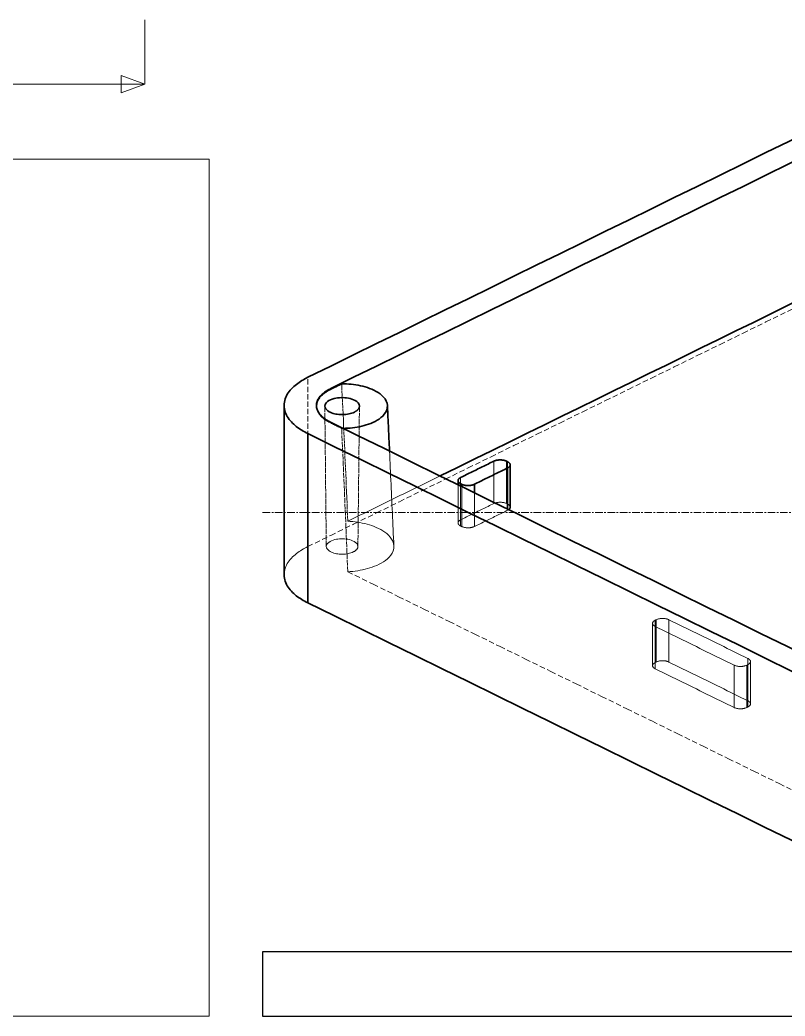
# Model space of a CAD drawing. Header units: millimetres. Extents: x 10 to 410, y 10 to 287.
# Drawn here: x 255.3 to 326.8, y 91 to 184 of the extents above; entities that cross this region are included whole.
import ezdxf

# ---------------------------------------------------------------- set-up
doc = ezdxf.new("R2010")
doc.units = ezdxf.units.MM
doc.linetypes.add('CENTER', pattern=[1.15, 0.7, -0.15, 0.15, -0.15])
doc.linetypes.add('DASHED', pattern=[0.75, 0.5, -0.25])
for name, color, linetype, lineweight in [('CENTER', 4, 'CENTER', 13), ('DIMENSION', 2, 'CONTINUOUS', 18), ('HIDDEN', 8, 'DASHED', 18), ('NOTES', 7, 'CONTINUOUS', 18), ('TITLE_BLOCK', 7, 'CONTINUOUS', 25), ('VISIBLE', 7, 'CONTINUOUS', 35)]:
    doc.layers.add(name, color=color, linetype=linetype, lineweight=lineweight)

msp = doc.modelspace()

# ---------------------------------------------------------------- linework, layer by layer
at = {"layer": 'CENTER'}
msp.add_line((278, 138), (404, 138), dxfattribs=at)
at = {"layer": 'DIMENSION'}
for p in [(267, 184), (151, 178)]:
    msp.add_line(p, (267, 178), dxfattribs=at)
msp.add_lwpolyline([(267, 178), (264.8, 177.2), (264.8, 178.8)], close=True, dxfattribs=at)
at = {"layer": 'HIDDEN'}
for points in [[(282.216, 134.83), (284.354, 135.879), (286.493, 136.927), (288.632, 137.976), (290.77, 139.024), (292.909, 140.073), (295.047, 141.122), (297.186, 142.17), (299.325, 143.219), (301.463, 144.268), (303.602, 145.316), (305.74, 146.365), (307.879, 147.414), (310.018, 148.462), (312.156, 149.511), (314.295, 150.56), (316.433, 151.608), (318.572, 152.657), (320.711, 153.706), (322.849, 154.754), (324.988, 155.803), (327.126, 156.852), (329.265, 157.9), (331.404, 158.949)], [(282.216, 134.83), (282.216, 135.517), (282.216, 136.204), (282.216, 136.891), (282.216, 137.579), (282.216, 138.266), (282.216, 138.953), (282.216, 139.64), (282.216, 140.327), (282.216, 141.014), (282.216, 141.702), (282.216, 142.389), (282.216, 143.076), (282.216, 143.763), (282.216, 144.45), (282.216, 145.137), (282.216, 145.825), (282.216, 146.512), (282.216, 147.199), (282.216, 147.886), (282.216, 148.573), (282.216, 149.26), (282.216, 149.948), (282.216, 150.635)], [(285.952, 137.199), (285.928, 137.756), (285.904, 138.314), (285.88, 138.871), (285.856, 139.429), (285.832, 139.987), (285.808, 140.544), (285.784, 141.102), (285.759, 141.659), (285.735, 142.217), (285.71, 142.775), (285.686, 143.332), (285.661, 143.89), (285.636, 144.447), (285.611, 145.005), (285.585, 145.562), (285.56, 146.12), (285.535, 146.678), (285.509, 147.235), (285.483, 147.793), (285.457, 148.35), (285.431, 148.908), (285.405, 149.465), (285.379, 150.023)], [(283.023, 148.011), (283.023, 148.008), (283.023, 148.005), (283.023, 148.003), (283.023, 148), (283.023, 147.997), (283.023, 147.994), (283.023, 147.991), (283.023, 147.988), (283.023, 147.985), (283.023, 147.982), (283.023, 147.98), (283.023, 147.977), (283.023, 147.974), (283.023, 147.971), (283.023, 147.968), (283.023, 147.965), (283.023, 147.962), (283.023, 147.96), (283.023, 147.957), (283.023, 147.954), (283.023, 147.951), (283.023, 147.948), (283.023, 147.945)], [(283.023, 147.945), (283.023, 147.947), (283.023, 147.948), (283.023, 147.95), (283.023, 147.951), (283.023, 147.952), (283.023, 147.954), (283.023, 147.955), (283.023, 147.957), (283.023, 147.958), (283.023, 147.96), (283.023, 147.961), (283.023, 147.962), (283.023, 147.964), (283.023, 147.965), (283.023, 147.967), (283.023, 147.968), (283.023, 147.97), (283.024, 147.971), (283.024, 147.972), (283.024, 147.974), (283.024, 147.975), (283.024, 147.977), (283.024, 147.978)], [(284.35, 146.372), (284.266, 146.415), (284.183, 146.459), (284.101, 146.505), (284.02, 146.553), (283.94, 146.603), (283.862, 146.656), (283.786, 146.71), (283.711, 146.767), (283.638, 146.827), (283.567, 146.889), (283.498, 146.953), (283.433, 147.021), (283.37, 147.091), (283.311, 147.165), (283.256, 147.241), (283.206, 147.32), (283.16, 147.403), (283.12, 147.488), (283.086, 147.576), (283.059, 147.666), (283.039, 147.758), (283.027, 147.851), (283.023, 147.945)], [(283.947, 134.837), (283.94, 135.407), (283.934, 135.976), (283.928, 136.546), (283.922, 137.116), (283.915, 137.686), (283.909, 138.255), (283.903, 138.825), (283.897, 139.395), (283.89, 139.965), (283.884, 140.534), (283.878, 141.104), (283.872, 141.674), (283.866, 142.244), (283.859, 142.814), (283.853, 143.383), (283.847, 143.953), (283.841, 144.523), (283.834, 145.093), (283.828, 145.662), (283.822, 146.232), (283.816, 146.802), (283.81, 147.372), (283.803, 147.941)], [(286.894, 134.837), (286.9, 135.407), (286.907, 135.976), (286.913, 136.546), (286.919, 137.116), (286.925, 137.686), (286.931, 138.255), (286.938, 138.825), (286.944, 139.395), (286.95, 139.965), (286.956, 140.534), (286.963, 141.104), (286.969, 141.674), (286.975, 142.244), (286.981, 142.814), (286.988, 143.383), (286.994, 143.953), (287, 144.523), (287.006, 145.093), (287.012, 145.662), (287.019, 146.232), (287.025, 146.802), (287.031, 147.372), (287.037, 147.941)], [(284.35, 146.372), (284.35, 146.375), (284.35, 146.378), (284.35, 146.381), (284.35, 146.384), (284.35, 146.387), (284.35, 146.389), (284.35, 146.392), (284.35, 146.395), (284.35, 146.398), (284.35, 146.401), (284.35, 146.404), (284.35, 146.407), (284.35, 146.409), (284.35, 146.412), (284.35, 146.415), (284.35, 146.418), (284.35, 146.421), (284.35, 146.424), (284.35, 146.427), (284.35, 146.43), (284.35, 146.432), (284.35, 146.435), (284.35, 146.438)], [(284.35, 146.372), (284.395, 146.35), (284.439, 146.328), (284.484, 146.307), (284.528, 146.285), (284.573, 146.263), (284.618, 146.241), (284.662, 146.219), (284.707, 146.197), (284.751, 146.175), (284.796, 146.153), (284.841, 146.131), (284.885, 146.11), (284.93, 146.088), (284.974, 146.066), (285.019, 146.044), (285.063, 146.022), (285.108, 146), (285.153, 145.978), (285.197, 145.956), (285.242, 145.934), (285.286, 145.913), (285.331, 145.891), (285.375, 145.869)], [(285.375, 145.869), (285.381, 145.869), (285.387, 145.869), (285.393, 145.869), (285.399, 145.869), (285.404, 145.869), (285.41, 145.869), (285.416, 145.869), (285.422, 145.869), (285.428, 145.869), (285.433, 145.869), (285.439, 145.869), (285.445, 145.869), (285.451, 145.869), (285.457, 145.869), (285.462, 145.869), (285.468, 145.869), (285.474, 145.869), (285.48, 145.869), (285.486, 145.869), (285.491, 145.869), (285.497, 145.869), (285.503, 145.869), (285.509, 145.869)], [(285.948, 132.483), (285.924, 133.065), (285.9, 133.647), (285.876, 134.229), (285.852, 134.811), (285.828, 135.393), (285.804, 135.975), (285.78, 136.557), (285.755, 137.139), (285.731, 137.721), (285.706, 138.303), (285.682, 138.885), (285.657, 139.467), (285.632, 140.049), (285.607, 140.631), (285.582, 141.213), (285.556, 141.795), (285.531, 142.377), (285.505, 142.959), (285.48, 143.541), (285.454, 144.123), (285.428, 144.705), (285.402, 145.287), (285.375, 145.869)], [(289.847, 143.738), (289.865, 143.354), (289.882, 142.969), (289.9, 142.585), (289.918, 142.2), (289.935, 141.816), (289.953, 141.431), (289.971, 141.047), (289.988, 140.662), (290.006, 140.278), (290.024, 139.893), (290.041, 139.509), (290.059, 139.124), (290.077, 138.739), (290.094, 138.355), (290.112, 137.97), (290.13, 137.586), (290.147, 137.201), (290.165, 136.817), (290.183, 136.432), (290.2, 136.048), (290.218, 135.663), (290.236, 135.279), (290.253, 134.894)], [(299.586, 138.851), (299.586, 139.022), (299.586, 139.194), (299.586, 139.366), (299.586, 139.538), (299.586, 139.71), (299.586, 139.881), (299.586, 140.053), (299.586, 140.225), (299.586, 140.397), (299.586, 140.569), (299.586, 140.74), (299.586, 140.912), (299.586, 141.084), (299.586, 141.256), (299.586, 141.428), (299.586, 141.599), (299.586, 141.771), (299.586, 141.943), (299.586, 142.115), (299.586, 142.287), (299.586, 142.458), (299.586, 142.63), (299.586, 142.802)], [(300.762, 138.85), (300.762, 139.022), (300.762, 139.194), (300.762, 139.366), (300.762, 139.538), (300.762, 139.709), (300.762, 139.881), (300.762, 140.053), (300.762, 140.225), (300.762, 140.397), (300.762, 140.568), (300.762, 140.74), (300.762, 140.912), (300.762, 141.084), (300.762, 141.256), (300.762, 141.427), (300.762, 141.599), (300.762, 141.771), (300.762, 141.943), (300.762, 142.114), (300.762, 142.286), (300.762, 142.458), (300.762, 142.63), (300.762, 142.802)], [(300.869, 138.798), (300.869, 138.97), (300.869, 139.142), (300.869, 139.313), (300.869, 139.485), (300.869, 139.657), (300.869, 139.829), (300.869, 140), (300.869, 140.172), (300.869, 140.344), (300.869, 140.516), (300.869, 140.688), (300.869, 140.859), (300.869, 141.031), (300.869, 141.203), (300.869, 141.375), (300.869, 141.547), (300.869, 141.718), (300.869, 141.89), (300.869, 142.062), (300.869, 142.234), (300.869, 142.406), (300.869, 142.577), (300.869, 142.749)], [(285.952, 137.199), (286.326, 137.382), (286.701, 137.566), (287.075, 137.749), (287.45, 137.933), (287.824, 138.117), (288.199, 138.3), (288.573, 138.484), (288.947, 138.668), (289.322, 138.851), (289.696, 139.035), (290.071, 139.218), (290.445, 139.402), (290.82, 139.586), (291.194, 139.769), (291.569, 139.953), (291.943, 140.136), (292.318, 140.32), (292.692, 140.504), (293.066, 140.687), (293.441, 140.871), (293.815, 141.054), (294.19, 141.238), (294.564, 141.422)], [(296.241, 137.041), (296.241, 137.196), (296.241, 137.351), (296.241, 137.505), (296.241, 137.66), (296.241, 137.815), (296.241, 137.969), (296.241, 138.124), (296.241, 138.279), (296.241, 138.433), (296.241, 138.588), (296.241, 138.742), (296.241, 138.897), (296.241, 139.052), (296.241, 139.206), (296.241, 139.361), (296.241, 139.516), (296.241, 139.67), (296.241, 139.825), (296.241, 139.979), (296.241, 140.134), (296.241, 140.289), (296.241, 140.443), (296.241, 140.598)], [(296.485, 137.33), (296.485, 137.502), (296.485, 137.674), (296.485, 137.845), (296.485, 138.017), (296.485, 138.189), (296.485, 138.361), (296.485, 138.533), (296.485, 138.704), (296.485, 138.876), (296.485, 139.048), (296.485, 139.22), (296.485, 139.392), (296.485, 139.563), (296.485, 139.735), (296.485, 139.907), (296.485, 140.079), (296.485, 140.251), (296.485, 140.422), (296.485, 140.594), (296.485, 140.766), (296.485, 140.938), (296.485, 141.11), (296.485, 141.281)], [(296.485, 136.753), (296.485, 136.915), (296.485, 137.077), (296.485, 137.239), (296.485, 137.401), (296.485, 137.563), (296.485, 137.725), (296.485, 137.887), (296.485, 138.049), (296.485, 138.211), (296.485, 138.373), (296.485, 138.535), (296.485, 138.697), (296.485, 138.859), (296.485, 139.021), (296.485, 139.183), (296.485, 139.345), (296.485, 139.507), (296.485, 139.669), (296.485, 139.831), (296.485, 139.993), (296.485, 140.155), (296.485, 140.317), (296.485, 140.478)], [(296.592, 136.701), (296.592, 136.863), (296.592, 137.025), (296.592, 137.187), (296.592, 137.349), (296.592, 137.51), (296.592, 137.672), (296.592, 137.834), (296.592, 137.996), (296.592, 138.158), (296.592, 138.32), (296.592, 138.482), (296.592, 138.644), (296.592, 138.806), (296.592, 138.968), (296.592, 139.13), (296.592, 139.292), (296.592, 139.454), (296.592, 139.616), (296.592, 139.778), (296.592, 139.94), (296.592, 140.102), (296.592, 140.264), (296.592, 140.426)], [(297.767, 136.7), (297.767, 136.837), (297.767, 136.974), (297.767, 137.111), (297.767, 137.248), (297.767, 137.385), (297.767, 137.522), (297.767, 137.659), (297.767, 137.795), (297.767, 137.932), (297.767, 138.069), (297.767, 138.206), (297.767, 138.343), (297.767, 138.48), (297.767, 138.617), (297.767, 138.754), (297.767, 138.89), (297.767, 139.027), (297.767, 139.164), (297.767, 139.301), (297.767, 139.438), (297.767, 139.575), (297.767, 139.712), (297.767, 139.849)], [(296.485, 137.33), (296.62, 137.396), (296.755, 137.462), (296.89, 137.528), (297.024, 137.595), (297.159, 137.661), (297.294, 137.727), (297.429, 137.793), (297.564, 137.859), (297.699, 137.925), (297.833, 137.991), (297.968, 138.057), (298.103, 138.123), (298.238, 138.19), (298.373, 138.256), (298.508, 138.322), (298.642, 138.388), (298.777, 138.454), (298.912, 138.52), (299.047, 138.586), (299.182, 138.652), (299.317, 138.718), (299.451, 138.785), (299.586, 138.851)], [(299.586, 138.851), (299.634, 138.872), (299.683, 138.891), (299.733, 138.908), (299.784, 138.922), (299.835, 138.935), (299.886, 138.945), (299.938, 138.953), (299.99, 138.96), (300.043, 138.965), (300.095, 138.968), (300.148, 138.97), (300.2, 138.97), (300.253, 138.968), (300.305, 138.965), (300.358, 138.96), (300.41, 138.953), (300.462, 138.945), (300.513, 138.934), (300.565, 138.922), (300.615, 138.908), (300.665, 138.891), (300.714, 138.872), (300.762, 138.85)], [(300.762, 138.85), (300.767, 138.848), (300.771, 138.846), (300.776, 138.844), (300.78, 138.841), (300.785, 138.839), (300.79, 138.837), (300.794, 138.834), (300.799, 138.832), (300.804, 138.83), (300.808, 138.828), (300.813, 138.825), (300.818, 138.823), (300.822, 138.821), (300.827, 138.818), (300.832, 138.816), (300.836, 138.814), (300.841, 138.812), (300.846, 138.809), (300.85, 138.807), (300.855, 138.805), (300.859, 138.802), (300.864, 138.8), (300.869, 138.798)], [(300.869, 138.798), (300.884, 138.79), (300.899, 138.782), (300.914, 138.774), (300.929, 138.765), (300.944, 138.756), (300.958, 138.746), (300.972, 138.736), (300.986, 138.726), (300.999, 138.715), (301.012, 138.703), (301.025, 138.691), (301.037, 138.679), (301.048, 138.666), (301.059, 138.653), (301.069, 138.639), (301.079, 138.624), (301.087, 138.609), (301.094, 138.593), (301.1, 138.577), (301.105, 138.561), (301.109, 138.544), (301.111, 138.527), (301.112, 138.51)], [(297.767, 136.7), (297.902, 136.767), (298.037, 136.833), (298.172, 136.899), (298.307, 136.965), (298.441, 137.031), (298.576, 137.097), (298.711, 137.163), (298.846, 137.229), (298.981, 137.295), (299.116, 137.362), (299.25, 137.428), (299.385, 137.494), (299.52, 137.56), (299.655, 137.626), (299.79, 137.692), (299.925, 137.758), (300.059, 137.824), (300.194, 137.89), (300.329, 137.956), (300.464, 138.023), (300.599, 138.089), (300.733, 138.155), (300.868, 138.221)], [(300.868, 138.221), (300.868, 138.225), (300.868, 138.23), (300.868, 138.235), (300.868, 138.239), (300.868, 138.244), (300.868, 138.248), (300.868, 138.253), (300.868, 138.257), (300.868, 138.262), (300.868, 138.266), (300.868, 138.271), (300.868, 138.276), (300.868, 138.28), (300.868, 138.285), (300.868, 138.289), (300.868, 138.294), (300.868, 138.298), (300.868, 138.303), (300.868, 138.307), (300.868, 138.312), (300.868, 138.316), (300.868, 138.321), (300.868, 138.326)], [(300.965, 138.278), (300.961, 138.275), (300.957, 138.272), (300.953, 138.27), (300.949, 138.267), (300.945, 138.264), (300.941, 138.262), (300.937, 138.259), (300.933, 138.256), (300.928, 138.254), (300.924, 138.251), (300.92, 138.249), (300.916, 138.246), (300.912, 138.244), (300.907, 138.241), (300.903, 138.239), (300.899, 138.237), (300.894, 138.234), (300.89, 138.232), (300.886, 138.23), (300.881, 138.228), (300.877, 138.225), (300.873, 138.223), (300.868, 138.221)], [(285.952, 137.199), (286.179, 137.184), (286.406, 137.163), (286.633, 137.137), (286.858, 137.106), (287.083, 137.068), (287.307, 137.025), (287.529, 136.975), (287.75, 136.919), (287.969, 136.857), (288.186, 136.786), (288.4, 136.709), (288.611, 136.623), (288.818, 136.528), (289.021, 136.424), (289.218, 136.309), (289.407, 136.182), (289.587, 136.043), (289.756, 135.89), (289.909, 135.721), (290.042, 135.536), (290.148, 135.335), (290.221, 135.119), (290.253, 134.894)], [(296.485, 137.33), (296.47, 137.322), (296.454, 137.314), (296.439, 137.306), (296.425, 137.297), (296.41, 137.288), (296.396, 137.278), (296.381, 137.268), (296.368, 137.258), (296.354, 137.247), (296.341, 137.235), (296.329, 137.223), (296.317, 137.211), (296.305, 137.198), (296.294, 137.185), (296.284, 137.171), (296.275, 137.156), (296.267, 137.141), (296.259, 137.125), (296.253, 137.109), (296.248, 137.093), (296.244, 137.076), (296.242, 137.059), (296.241, 137.041)], [(296.241, 137.041), (296.242, 137.024), (296.244, 137.007), (296.248, 136.99), (296.253, 136.974), (296.259, 136.958), (296.267, 136.942), (296.275, 136.927), (296.284, 136.912), (296.294, 136.898), (296.305, 136.885), (296.317, 136.872), (296.329, 136.86), (296.341, 136.848), (296.354, 136.836), (296.367, 136.826), (296.381, 136.815), (296.395, 136.805), (296.41, 136.795), (296.424, 136.786), (296.439, 136.777), (296.454, 136.769), (296.469, 136.761), (296.485, 136.753)], [(296.485, 136.753), (296.489, 136.751), (296.494, 136.749), (296.499, 136.746), (296.503, 136.744), (296.508, 136.742), (296.513, 136.739), (296.517, 136.737), (296.522, 136.735), (296.527, 136.733), (296.531, 136.73), (296.536, 136.728), (296.54, 136.726), (296.545, 136.723), (296.55, 136.721), (296.554, 136.719), (296.559, 136.717), (296.564, 136.714), (296.568, 136.712), (296.573, 136.71), (296.578, 136.707), (296.582, 136.705), (296.587, 136.703), (296.592, 136.701)], [(296.592, 136.701), (296.639, 136.679), (296.688, 136.66), (296.738, 136.643), (296.789, 136.629), (296.84, 136.617), (296.892, 136.606), (296.944, 136.598), (296.996, 136.591), (297.048, 136.586), (297.101, 136.583), (297.153, 136.581), (297.206, 136.581), (297.258, 136.583), (297.311, 136.586), (297.363, 136.591), (297.415, 136.598), (297.467, 136.606), (297.519, 136.616), (297.57, 136.629), (297.62, 136.643), (297.67, 136.66), (297.719, 136.679), (297.767, 136.7)], [(286.894, 134.837), (286.863, 134.987), (286.781, 135.118), (286.67, 135.225), (286.541, 135.31), (286.403, 135.38), (286.258, 135.436), (286.11, 135.48), (285.959, 135.514), (285.806, 135.539), (285.652, 135.555), (285.498, 135.563), (285.343, 135.563), (285.188, 135.555), (285.034, 135.539), (284.882, 135.514), (284.731, 135.48), (284.582, 135.436), (284.438, 135.38), (284.3, 135.31), (284.171, 135.225), (284.059, 135.118), (283.977, 134.987), (283.947, 134.837)], [(290.253, 134.894), (290.241, 134.662), (290.184, 134.437), (290.089, 134.225), (289.963, 134.029), (289.814, 133.851), (289.647, 133.689), (289.466, 133.542), (289.275, 133.409), (289.076, 133.289), (288.871, 133.179), (288.66, 133.08), (288.446, 132.99), (288.228, 132.909), (288.007, 132.837), (287.783, 132.771), (287.558, 132.713), (287.331, 132.662), (287.103, 132.617), (286.873, 132.578), (286.643, 132.546), (286.412, 132.519), (286.18, 132.498), (285.948, 132.483)], [(282.216, 134.83), (282.076, 134.759), (281.937, 134.685), (281.8, 134.609), (281.665, 134.528), (281.532, 134.445), (281.401, 134.357), (281.273, 134.266), (281.148, 134.171), (281.026, 134.072), (280.908, 133.969), (280.794, 133.861), (280.684, 133.748), (280.58, 133.631), (280.481, 133.509), (280.389, 133.381), (280.305, 133.249), (280.229, 133.111), (280.162, 132.969), (280.105, 132.823), (280.06, 132.672), (280.027, 132.519), (280.007, 132.363), (280, 132.206)], [(283.947, 134.837), (283.969, 134.716), (284.026, 134.607), (284.106, 134.513), (284.202, 134.434), (284.306, 134.368), (284.416, 134.311), (284.53, 134.264), (284.647, 134.225), (284.767, 134.192), (284.887, 134.166), (285.009, 134.146), (285.132, 134.131), (285.256, 134.122), (285.379, 134.118), (285.503, 134.119), (285.626, 134.125), (285.749, 134.136), (285.872, 134.152), (285.994, 134.174), (286.114, 134.203), (286.233, 134.237), (286.349, 134.279), (286.462, 134.329)], [(286.462, 134.329), (286.489, 134.343), (286.516, 134.357), (286.543, 134.372), (286.569, 134.388), (286.595, 134.404), (286.62, 134.421), (286.645, 134.438), (286.669, 134.457), (286.693, 134.476), (286.716, 134.496), (286.738, 134.517), (286.759, 134.539), (286.78, 134.561), (286.799, 134.585), (286.817, 134.609), (286.833, 134.635), (286.848, 134.662), (286.861, 134.689), (286.873, 134.717), (286.882, 134.747), (286.888, 134.776), (286.892, 134.806), (286.894, 134.837)], [(285.948, 132.483), (288.318, 131.319), (290.687, 130.155), (293.057, 128.991), (295.426, 127.827), (297.796, 126.664), (300.165, 125.5), (302.535, 124.336), (304.905, 123.172), (307.274, 122.009), (309.644, 120.845), (312.013, 119.681), (314.383, 118.517), (316.753, 117.354), (319.122, 116.19), (321.492, 115.026), (323.861, 113.862), (326.231, 112.698), (328.601, 111.535), (330.97, 110.371), (333.34, 109.207), (335.709, 108.043), (338.079, 106.88), (340.448, 105.716)], [(314.645, 127.955), (314.63, 127.947), (314.614, 127.939), (314.599, 127.93), (314.585, 127.921), (314.57, 127.912), (314.556, 127.903), (314.541, 127.893), (314.528, 127.882), (314.514, 127.871), (314.501, 127.86), (314.489, 127.848), (314.477, 127.836), (314.465, 127.823), (314.454, 127.809), (314.444, 127.795), (314.435, 127.781), (314.427, 127.766), (314.419, 127.75), (314.413, 127.734), (314.408, 127.717), (314.404, 127.7), (314.402, 127.683), (314.401, 127.666)], [(314.401, 127.666), (314.402, 127.649), (314.404, 127.632), (314.408, 127.615), (314.413, 127.598), (314.419, 127.582), (314.427, 127.566), (314.435, 127.551), (314.444, 127.537), (314.454, 127.523), (314.465, 127.509), (314.477, 127.496), (314.489, 127.484), (314.501, 127.472), (314.514, 127.461), (314.527, 127.45), (314.541, 127.44), (314.555, 127.43), (314.57, 127.42), (314.584, 127.411), (314.599, 127.402), (314.614, 127.393), (314.629, 127.385), (314.645, 127.378)], [(314.401, 123.715), (314.401, 123.886), (314.401, 124.058), (314.401, 124.23), (314.401, 124.402), (314.401, 124.574), (314.401, 124.745), (314.401, 124.917), (314.401, 125.089), (314.401, 125.261), (314.401, 125.433), (314.401, 125.604), (314.401, 125.776), (314.401, 125.948), (314.401, 126.12), (314.401, 126.292), (314.401, 126.463), (314.401, 126.635), (314.401, 126.807), (314.401, 126.979), (314.401, 127.151), (314.401, 127.322), (314.401, 127.494), (314.401, 127.666)], [(314.645, 127.955), (314.65, 127.957), (314.654, 127.959), (314.659, 127.961), (314.664, 127.964), (314.668, 127.966), (314.673, 127.968), (314.678, 127.971), (314.682, 127.973), (314.687, 127.975), (314.692, 127.977), (314.696, 127.98), (314.701, 127.982), (314.706, 127.984), (314.71, 127.986), (314.715, 127.989), (314.72, 127.991), (314.724, 127.993), (314.729, 127.996), (314.734, 127.998), (314.738, 128), (314.743, 128.002), (314.747, 128.005), (314.752, 128.007)], [(314.645, 124.003), (314.645, 124.175), (314.645, 124.347), (314.645, 124.519), (314.645, 124.69), (314.645, 124.862), (314.645, 125.034), (314.645, 125.206), (314.645, 125.378), (314.645, 125.549), (314.645, 125.721), (314.645, 125.893), (314.645, 126.065), (314.645, 126.237), (314.645, 126.408), (314.645, 126.58), (314.645, 126.752), (314.645, 126.924), (314.645, 127.096), (314.645, 127.267), (314.645, 127.439), (314.645, 127.611), (314.645, 127.783), (314.645, 127.955)], [(314.752, 128.007), (314.8, 128.029), (314.849, 128.048), (314.899, 128.064), (314.95, 128.079), (315.001, 128.091), (315.052, 128.101), (315.104, 128.11), (315.156, 128.116), (315.209, 128.121), (315.261, 128.125), (315.314, 128.126), (315.366, 128.126), (315.419, 128.125), (315.471, 128.121), (315.524, 128.116), (315.576, 128.11), (315.628, 128.101), (315.679, 128.091), (315.73, 128.079), (315.781, 128.064), (315.831, 128.048), (315.88, 128.028), (315.928, 128.007)], [(314.752, 124.056), (314.752, 124.228), (314.752, 124.399), (314.752, 124.571), (314.752, 124.743), (314.752, 124.915), (314.752, 125.087), (314.752, 125.258), (314.752, 125.43), (314.752, 125.602), (314.752, 125.774), (314.752, 125.945), (314.752, 126.117), (314.752, 126.289), (314.752, 126.461), (314.752, 126.633), (314.752, 126.804), (314.752, 126.976), (314.752, 127.148), (314.752, 127.32), (314.752, 127.492), (314.752, 127.663), (314.752, 127.835), (314.752, 128.007)], [(315.928, 128.007), (316.248, 127.849), (316.569, 127.692), (316.889, 127.534), (317.21, 127.377), (317.531, 127.22), (317.851, 127.062), (318.172, 126.905), (318.492, 126.747), (318.813, 126.59), (319.133, 126.433), (319.454, 126.275), (319.774, 126.118), (320.095, 125.96), (320.415, 125.803), (320.736, 125.645), (321.056, 125.488), (321.377, 125.331), (321.697, 125.173), (322.018, 125.016), (322.339, 124.858), (322.659, 124.701), (322.98, 124.543), (323.3, 124.386)], [(315.928, 124.056), (315.928, 124.227), (315.928, 124.399), (315.928, 124.571), (315.928, 124.743), (315.928, 124.914), (315.928, 125.086), (315.928, 125.258), (315.928, 125.43), (315.928, 125.602), (315.928, 125.773), (315.928, 125.945), (315.928, 126.117), (315.928, 126.289), (315.928, 126.461), (315.928, 126.632), (315.928, 126.804), (315.928, 126.976), (315.928, 127.148), (315.928, 127.32), (315.928, 127.491), (315.928, 127.663), (315.928, 127.835), (315.928, 128.007)], [(314.645, 127.378), (314.965, 127.22), (315.286, 127.063), (315.606, 126.905), (315.927, 126.748), (316.247, 126.59), (316.568, 126.433), (316.888, 126.276), (317.209, 126.118), (317.53, 125.961), (317.85, 125.803), (318.171, 125.646), (318.491, 125.488), (318.812, 125.331), (319.132, 125.174), (319.453, 125.016), (319.773, 124.859), (320.094, 124.701), (320.414, 124.544), (320.735, 124.387), (321.055, 124.229), (321.376, 124.072), (321.696, 123.914), (322.017, 123.757)], [(314.645, 123.426), (314.645, 123.598), (314.645, 123.77), (314.645, 123.942), (314.645, 124.113), (314.645, 124.285), (314.645, 124.457), (314.645, 124.629), (314.645, 124.801), (314.645, 124.972), (314.645, 125.144), (314.645, 125.316), (314.645, 125.488), (314.645, 125.66), (314.645, 125.831), (314.645, 126.003), (314.645, 126.175), (314.645, 126.347), (314.645, 126.519), (314.645, 126.69), (314.645, 126.862), (314.645, 127.034), (314.645, 127.206), (314.645, 127.378)], [(314.645, 124.003), (314.63, 123.996), (314.614, 123.987), (314.599, 123.979), (314.585, 123.97), (314.57, 123.961), (314.556, 123.951), (314.541, 123.941), (314.528, 123.931), (314.514, 123.92), (314.501, 123.909), (314.489, 123.897), (314.477, 123.884), (314.465, 123.871), (314.454, 123.858), (314.444, 123.844), (314.435, 123.829), (314.427, 123.814), (314.419, 123.799), (314.413, 123.783), (314.408, 123.766), (314.404, 123.749), (314.402, 123.732), (314.401, 123.715)], [(314.401, 123.715), (314.402, 123.697), (314.404, 123.68), (314.408, 123.663), (314.413, 123.647), (314.419, 123.631), (314.427, 123.615), (314.435, 123.6), (314.444, 123.586), (314.454, 123.572), (314.465, 123.558), (314.477, 123.545), (314.489, 123.533), (314.501, 123.521), (314.514, 123.51), (314.527, 123.499), (314.541, 123.488), (314.555, 123.478), (314.57, 123.469), (314.584, 123.459), (314.599, 123.451), (314.614, 123.442), (314.629, 123.434), (314.645, 123.426)], [(314.645, 124.003), (314.65, 124.006), (314.654, 124.008), (314.659, 124.01), (314.664, 124.012), (314.668, 124.015), (314.673, 124.017), (314.678, 124.019), (314.682, 124.022), (314.687, 124.024), (314.692, 124.026), (314.696, 124.028), (314.701, 124.031), (314.706, 124.033), (314.71, 124.035), (314.715, 124.038), (314.72, 124.04), (314.724, 124.042), (314.729, 124.044), (314.734, 124.047), (314.738, 124.049), (314.743, 124.051), (314.747, 124.053), (314.752, 124.056)], [(314.752, 124.056), (314.8, 124.077), (314.849, 124.096), (314.899, 124.113), (314.95, 124.127), (315.001, 124.14), (315.052, 124.15), (315.104, 124.158), (315.156, 124.165), (315.209, 124.17), (315.261, 124.173), (315.314, 124.175), (315.366, 124.175), (315.419, 124.173), (315.471, 124.17), (315.524, 124.165), (315.576, 124.158), (315.628, 124.15), (315.679, 124.14), (315.73, 124.127), (315.781, 124.113), (315.831, 124.096), (315.88, 124.077), (315.928, 124.056)], [(315.928, 124.056), (316.248, 123.898), (316.569, 123.741), (316.889, 123.583), (317.21, 123.426), (317.531, 123.268), (317.851, 123.111), (318.172, 122.954), (318.492, 122.796), (318.813, 122.639), (319.133, 122.481), (319.454, 122.324), (319.774, 122.166), (320.095, 122.009), (320.415, 121.852), (320.736, 121.694), (321.056, 121.537), (321.377, 121.379), (321.697, 121.222), (322.018, 121.064), (322.339, 120.907), (322.659, 120.75), (322.98, 120.592), (323.3, 120.435)], [(322.017, 123.757), (322.065, 123.735), (322.114, 123.716), (322.164, 123.699), (322.214, 123.685), (322.266, 123.673), (322.317, 123.662), (322.369, 123.654), (322.421, 123.647), (322.473, 123.642), (322.526, 123.639), (322.579, 123.637), (322.631, 123.637), (322.684, 123.639), (322.736, 123.642), (322.789, 123.647), (322.841, 123.654), (322.893, 123.662), (322.944, 123.673), (322.995, 123.685), (323.046, 123.699), (323.096, 123.716), (323.145, 123.735), (323.193, 123.757)], [(322.017, 119.806), (322.017, 119.977), (322.017, 120.149), (322.017, 120.321), (322.017, 120.493), (322.017, 120.665), (322.017, 120.836), (322.017, 121.008), (322.017, 121.18), (322.017, 121.352), (322.017, 121.524), (322.017, 121.695), (322.017, 121.867), (322.017, 122.039), (322.017, 122.211), (322.017, 122.382), (322.017, 122.554), (322.017, 122.726), (322.017, 122.898), (322.017, 123.07), (322.017, 123.241), (322.017, 123.413), (322.017, 123.585), (322.017, 123.757)], [(323.193, 123.757), (323.197, 123.759), (323.202, 123.761), (323.207, 123.763), (323.211, 123.766), (323.216, 123.768), (323.221, 123.77), (323.225, 123.773), (323.23, 123.775), (323.235, 123.777), (323.239, 123.779), (323.244, 123.782), (323.249, 123.784), (323.253, 123.786), (323.258, 123.789), (323.262, 123.791), (323.267, 123.793), (323.272, 123.795), (323.276, 123.798), (323.281, 123.8), (323.286, 123.802), (323.29, 123.804), (323.295, 123.807), (323.3, 123.809)], [(323.193, 119.805), (323.193, 119.977), (323.193, 120.149), (323.193, 120.321), (323.193, 120.493), (323.193, 120.664), (323.193, 120.836), (323.193, 121.008), (323.193, 121.18), (323.193, 121.351), (323.193, 121.523), (323.193, 121.695), (323.193, 121.867), (323.193, 122.039), (323.193, 122.21), (323.193, 122.382), (323.193, 122.554), (323.193, 122.726), (323.193, 122.898), (323.193, 123.069), (323.193, 123.241), (323.193, 123.413), (323.193, 123.585), (323.193, 123.757)], [(323.3, 124.386), (323.316, 124.378), (323.331, 124.37), (323.346, 124.362), (323.361, 124.353), (323.375, 124.344), (323.39, 124.334), (323.404, 124.324), (323.417, 124.314), (323.431, 124.303), (323.444, 124.291), (323.456, 124.279), (323.468, 124.267), (323.48, 124.254), (323.491, 124.241), (323.501, 124.227), (323.51, 124.212), (323.518, 124.197), (323.526, 124.181), (323.532, 124.165), (323.537, 124.149), (323.54, 124.132), (323.543, 124.115), (323.543, 124.098)], [(323.3, 120.435), (323.3, 120.607), (323.3, 120.778), (323.3, 120.95), (323.3, 121.122), (323.3, 121.294), (323.3, 121.466), (323.3, 121.637), (323.3, 121.809), (323.3, 121.981), (323.3, 122.153), (323.3, 122.324), (323.3, 122.496), (323.3, 122.668), (323.3, 122.84), (323.3, 123.012), (323.3, 123.183), (323.3, 123.355), (323.3, 123.527), (323.3, 123.699), (323.3, 123.871), (323.3, 124.042), (323.3, 124.214), (323.3, 124.386)], [(323.543, 124.098), (323.543, 124.08), (323.54, 124.063), (323.537, 124.046), (323.532, 124.03), (323.526, 124.014), (323.518, 123.998), (323.51, 123.983), (323.501, 123.968), (323.49, 123.954), (323.48, 123.941), (323.468, 123.928), (323.456, 123.916), (323.444, 123.904), (323.431, 123.892), (323.417, 123.881), (323.403, 123.871), (323.389, 123.861), (323.375, 123.851), (323.36, 123.842), (323.345, 123.833), (323.33, 123.825), (323.315, 123.817), (323.3, 123.809)], [(323.3, 119.858), (323.3, 120.03), (323.3, 120.201), (323.3, 120.373), (323.3, 120.545), (323.3, 120.717), (323.3, 120.889), (323.3, 121.06), (323.3, 121.232), (323.3, 121.404), (323.3, 121.576), (323.3, 121.748), (323.3, 121.919), (323.3, 122.091), (323.3, 122.263), (323.3, 122.435), (323.3, 122.606), (323.3, 122.778), (323.3, 122.95), (323.3, 123.122), (323.3, 123.294), (323.3, 123.465), (323.3, 123.637), (323.3, 123.809)], [(323.543, 120.146), (323.543, 120.318), (323.543, 120.49), (323.543, 120.662), (323.543, 120.834), (323.543, 121.005), (323.543, 121.177), (323.543, 121.349), (323.543, 121.521), (323.543, 121.693), (323.543, 121.864), (323.543, 122.036), (323.543, 122.208), (323.543, 122.38), (323.543, 122.551), (323.543, 122.723), (323.543, 122.895), (323.543, 123.067), (323.543, 123.239), (323.543, 123.41), (323.543, 123.582), (323.543, 123.754), (323.543, 123.926), (323.543, 124.098)], [(314.645, 123.426), (314.965, 123.269), (315.286, 123.111), (315.606, 122.954), (315.927, 122.797), (316.247, 122.639), (316.568, 122.482), (316.888, 122.324), (317.209, 122.167), (317.53, 122.01), (317.85, 121.852), (318.171, 121.695), (318.491, 121.537), (318.812, 121.38), (319.132, 121.222), (319.453, 121.065), (319.773, 120.908), (320.094, 120.75), (320.414, 120.593), (320.735, 120.435), (321.055, 120.278), (321.376, 120.12), (321.696, 119.963), (322.017, 119.806)], [(323.3, 120.435), (323.316, 120.427), (323.331, 120.419), (323.346, 120.41), (323.361, 120.402), (323.375, 120.392), (323.39, 120.383), (323.404, 120.373), (323.417, 120.362), (323.431, 120.351), (323.444, 120.34), (323.456, 120.328), (323.468, 120.316), (323.48, 120.303), (323.491, 120.289), (323.501, 120.275), (323.51, 120.261), (323.518, 120.246), (323.526, 120.23), (323.532, 120.214), (323.537, 120.198), (323.54, 120.181), (323.543, 120.164), (323.543, 120.146)], [(323.543, 120.146), (323.543, 120.129), (323.54, 120.112), (323.537, 120.095), (323.532, 120.079), (323.526, 120.062), (323.518, 120.047), (323.51, 120.032), (323.501, 120.017), (323.49, 120.003), (323.48, 119.99), (323.468, 119.977), (323.456, 119.964), (323.444, 119.953), (323.431, 119.941), (323.417, 119.93), (323.403, 119.92), (323.389, 119.91), (323.375, 119.9), (323.36, 119.891), (323.345, 119.882), (323.33, 119.874), (323.315, 119.866), (323.3, 119.858)], [(322.017, 119.806), (322.065, 119.784), (322.114, 119.765), (322.164, 119.748), (322.214, 119.734), (322.266, 119.722), (322.317, 119.711), (322.369, 119.703), (322.421, 119.696), (322.473, 119.691), (322.526, 119.688), (322.579, 119.686), (322.631, 119.686), (322.684, 119.688), (322.736, 119.691), (322.789, 119.696), (322.841, 119.703), (322.893, 119.711), (322.944, 119.721), (322.995, 119.734), (323.046, 119.748), (323.096, 119.765), (323.145, 119.784), (323.193, 119.805)], [(323.193, 119.805), (323.197, 119.808), (323.202, 119.81), (323.207, 119.812), (323.211, 119.814), (323.216, 119.817), (323.221, 119.819), (323.225, 119.821), (323.23, 119.824), (323.235, 119.826), (323.239, 119.828), (323.244, 119.83), (323.249, 119.833), (323.253, 119.835), (323.258, 119.837), (323.262, 119.84), (323.267, 119.842), (323.272, 119.844), (323.276, 119.846), (323.281, 119.849), (323.286, 119.851), (323.29, 119.853), (323.295, 119.855), (323.3, 119.858)]]:
    msp.add_lwpolyline(points, dxfattribs=at)
at = {"layer": 'NOTES'}
msp.add_lwpolyline([(145, 91), (273, 91), (273, 171), (145, 171)], close=True, dxfattribs=at)
at = {"layer": 'TITLE_BLOCK'}
msp.add_lwpolyline([(278, 91), (404, 91), (404, 97), (278, 97)], close=True, dxfattribs=at)
at = {"layer": 'VISIBLE'}
for points in [[(282.216, 150.635), (284.354, 151.683), (286.493, 152.732), (288.632, 153.781), (290.77, 154.829), (292.909, 155.878), (295.047, 156.927), (297.186, 157.975), (299.325, 159.024), (301.463, 160.073), (303.602, 161.121), (305.74, 162.17), (307.879, 163.219), (310.018, 164.267), (312.156, 165.316), (314.295, 166.365), (316.433, 167.413), (318.572, 168.462), (320.711, 169.511), (322.849, 170.559), (324.988, 171.608), (327.126, 172.657), (329.265, 173.705), (331.404, 174.754)], [(333.541, 173.704), (331.402, 172.656), (329.263, 171.607), (327.125, 170.558), (324.986, 169.51), (322.848, 168.461), (320.709, 167.412), (318.57, 166.364), (316.432, 165.315), (314.293, 164.266), (312.155, 163.218), (310.016, 162.169), (307.877, 161.121), (305.739, 160.072), (303.6, 159.023), (301.462, 157.975), (299.323, 156.926), (297.184, 155.877), (295.046, 154.829), (292.907, 153.78), (290.769, 152.731), (288.63, 151.683), (286.491, 150.634), (284.353, 149.585)], [(294.564, 141.422), (296.189, 142.219), (297.814, 143.015), (299.44, 143.812), (301.065, 144.609), (302.69, 145.406), (304.315, 146.203), (305.94, 147), (307.565, 147.797), (309.19, 148.593), (310.815, 149.39), (312.44, 150.187), (314.065, 150.984), (315.69, 151.781), (317.316, 152.578), (318.941, 153.375), (320.566, 154.171), (322.191, 154.968), (323.816, 155.765), (325.441, 156.562), (327.066, 157.359), (328.691, 158.156), (330.316, 158.953), (331.941, 159.749)], [(282.216, 150.635), (282.076, 150.564), (281.937, 150.49), (281.8, 150.414), (281.665, 150.333), (281.532, 150.25), (281.401, 150.162), (281.273, 150.071), (281.148, 149.976), (281.026, 149.877), (280.908, 149.774), (280.794, 149.666), (280.684, 149.553), (280.58, 149.436), (280.481, 149.313), (280.389, 149.186), (280.305, 149.054), (280.229, 148.916), (280.162, 148.774), (280.105, 148.628), (280.06, 148.477), (280.027, 148.324), (280.007, 148.168), (280, 148.011)], [(284.353, 149.519), (284.397, 149.541), (284.442, 149.563), (284.487, 149.585), (284.531, 149.607), (284.576, 149.629), (284.62, 149.651), (284.665, 149.673), (284.71, 149.694), (284.754, 149.716), (284.799, 149.738), (284.843, 149.76), (284.888, 149.782), (284.933, 149.804), (284.977, 149.826), (285.022, 149.848), (285.067, 149.869), (285.111, 149.891), (285.156, 149.913), (285.2, 149.935), (285.245, 149.957), (285.29, 149.979), (285.334, 150.001), (285.379, 150.023)], [(289.652, 147.992), (289.618, 148.211), (289.542, 148.419), (289.431, 148.61), (289.293, 148.784), (289.136, 148.94), (288.965, 149.081), (288.783, 149.207), (288.593, 149.32), (288.396, 149.423), (288.195, 149.514), (287.989, 149.596), (287.78, 149.67), (287.568, 149.735), (287.354, 149.793), (287.139, 149.844), (286.922, 149.888), (286.703, 149.925), (286.484, 149.956), (286.264, 149.981), (286.043, 150), (285.822, 150.013), (285.6, 150.021), (285.379, 150.023)], [(283.023, 148.011), (283.027, 148.105), (283.039, 148.199), (283.059, 148.291), (283.086, 148.381), (283.12, 148.469), (283.16, 148.554), (283.206, 148.637), (283.257, 148.716), (283.312, 148.793), (283.371, 148.866), (283.434, 148.936), (283.5, 149.004), (283.568, 149.069), (283.639, 149.131), (283.712, 149.19), (283.787, 149.247), (283.864, 149.302), (283.942, 149.354), (284.022, 149.404), (284.103, 149.453), (284.185, 149.499), (284.269, 149.543), (284.353, 149.585)], [(283.024, 147.978), (283.03, 148.071), (283.045, 148.162), (283.067, 148.253), (283.095, 148.341), (283.131, 148.427), (283.172, 148.51), (283.218, 148.59), (283.269, 148.668), (283.324, 148.743), (283.383, 148.814), (283.446, 148.883), (283.511, 148.949), (283.579, 149.012), (283.649, 149.073), (283.721, 149.131), (283.795, 149.187), (283.871, 149.241), (283.948, 149.292), (284.027, 149.342), (284.107, 149.389), (284.188, 149.434), (284.27, 149.478), (284.353, 149.519)], [(284.353, 149.519), (284.353, 149.522), (284.353, 149.525), (284.353, 149.528), (284.353, 149.531), (284.353, 149.534), (284.353, 149.537), (284.353, 149.54), (284.353, 149.542), (284.353, 149.545), (284.353, 149.548), (284.353, 149.551), (284.353, 149.554), (284.353, 149.557), (284.353, 149.56), (284.353, 149.562), (284.353, 149.565), (284.353, 149.568), (284.353, 149.571), (284.353, 149.574), (284.353, 149.577), (284.353, 149.58), (284.353, 149.582), (284.353, 149.585)], [(280, 148.011), (280.007, 147.854), (280.027, 147.699), (280.06, 147.545), (280.105, 147.395), (280.161, 147.249), (280.228, 147.107), (280.304, 146.97), (280.388, 146.837), (280.48, 146.71), (280.578, 146.588), (280.683, 146.471), (280.792, 146.358), (280.906, 146.25), (281.024, 146.147), (281.146, 146.048), (281.27, 145.953), (281.398, 145.862), (281.529, 145.775), (281.661, 145.691), (281.796, 145.611), (281.933, 145.534), (282.071, 145.46), (282.212, 145.389)], [(280, 148.011), (280, 147.324), (280, 146.637), (280, 145.95), (280, 145.262), (280, 144.575), (280, 143.888), (280, 143.201), (280, 142.514), (280, 141.827), (280, 141.139), (280, 140.452), (280, 139.765), (280, 139.078), (280, 138.391), (280, 137.704), (280, 137.016), (280, 136.329), (280, 135.642), (280, 134.955), (280, 134.268), (280, 133.58), (280, 132.893), (280, 132.206)], [(284.35, 146.438), (284.266, 146.481), (284.183, 146.525), (284.101, 146.571), (284.02, 146.619), (283.94, 146.669), (283.862, 146.722), (283.786, 146.776), (283.711, 146.833), (283.638, 146.893), (283.567, 146.955), (283.498, 147.019), (283.433, 147.087), (283.37, 147.157), (283.311, 147.231), (283.256, 147.307), (283.206, 147.386), (283.16, 147.469), (283.12, 147.554), (283.086, 147.642), (283.059, 147.732), (283.039, 147.824), (283.027, 147.917), (283.023, 148.011)], [(287.037, 147.941), (287.004, 148.107), (286.914, 148.25), (286.791, 148.367), (286.65, 148.461), (286.498, 148.537), (286.34, 148.598), (286.177, 148.647), (286.011, 148.684), (285.844, 148.712), (285.675, 148.729), (285.505, 148.738), (285.335, 148.738), (285.166, 148.729), (284.997, 148.712), (284.829, 148.684), (284.664, 148.647), (284.501, 148.598), (284.343, 148.537), (284.191, 148.461), (284.05, 148.367), (283.927, 148.25), (283.837, 148.107), (283.803, 147.941)], [(283.803, 147.941), (283.828, 147.809), (283.89, 147.689), (283.979, 147.586), (284.083, 147.499), (284.197, 147.426), (284.318, 147.365), (284.444, 147.313), (284.572, 147.27), (284.703, 147.234), (284.836, 147.206), (284.97, 147.184), (285.104, 147.167), (285.24, 147.157), (285.375, 147.152), (285.511, 147.153), (285.646, 147.16), (285.781, 147.172), (285.916, 147.19), (286.049, 147.215), (286.181, 147.245), (286.312, 147.284), (286.439, 147.329), (286.563, 147.384)], [(285.509, 145.869), (285.729, 145.874), (285.948, 145.885), (286.168, 145.901), (286.387, 145.923), (286.605, 145.952), (286.822, 145.986), (287.038, 146.026), (287.253, 146.073), (287.466, 146.127), (287.678, 146.189), (287.887, 146.258), (288.093, 146.335), (288.295, 146.421), (288.493, 146.517), (288.685, 146.624), (288.87, 146.742), (289.046, 146.874), (289.21, 147.021), (289.358, 147.184), (289.484, 147.364), (289.58, 147.562), (289.638, 147.773), (289.652, 147.992)], [(286.563, 147.384), (286.593, 147.399), (286.623, 147.415), (286.652, 147.431), (286.681, 147.448), (286.709, 147.466), (286.737, 147.485), (286.764, 147.504), (286.791, 147.524), (286.817, 147.545), (286.842, 147.567), (286.866, 147.59), (286.889, 147.614), (286.912, 147.639), (286.933, 147.665), (286.953, 147.692), (286.971, 147.72), (286.987, 147.749), (287.001, 147.779), (287.014, 147.81), (287.024, 147.842), (287.031, 147.875), (287.036, 147.908), (287.037, 147.941)], [(289.652, 147.992), (289.66, 147.807), (289.669, 147.623), (289.677, 147.438), (289.686, 147.253), (289.694, 147.068), (289.703, 146.883), (289.711, 146.698), (289.72, 146.513), (289.728, 146.328), (289.737, 146.143), (289.745, 145.958), (289.754, 145.773), (289.762, 145.588), (289.771, 145.403), (289.779, 145.218), (289.788, 145.033), (289.796, 144.848), (289.805, 144.663), (289.813, 144.478), (289.822, 144.293), (289.83, 144.108), (289.839, 143.923), (289.847, 143.738)], [(342.046, 118.102), (339.538, 119.334), (337.029, 120.566), (334.521, 121.798), (332.012, 123.03), (329.504, 124.262), (326.995, 125.494), (324.487, 126.726), (321.978, 127.958), (319.47, 129.19), (316.961, 130.422), (314.452, 131.654), (311.944, 132.886), (309.435, 134.118), (306.927, 135.35), (304.418, 136.582), (301.91, 137.814), (299.401, 139.046), (296.893, 140.278), (294.384, 141.51), (291.876, 142.742), (289.367, 143.974), (286.859, 145.206), (284.35, 146.438)], [(282.212, 145.389), (284.72, 144.157), (287.229, 142.925), (289.737, 141.693), (292.246, 140.461), (294.754, 139.229), (297.263, 137.997), (299.771, 136.765), (302.28, 135.533), (304.788, 134.301), (307.297, 133.069), (309.805, 131.837), (312.314, 130.605), (314.822, 129.373), (317.331, 128.141), (319.839, 126.909), (322.348, 125.677), (324.857, 124.445), (327.365, 123.213), (329.874, 121.981), (332.382, 120.749), (334.891, 119.517), (337.399, 118.285), (339.908, 117.053)], [(282.212, 129.584), (282.212, 130.272), (282.212, 130.959), (282.212, 131.646), (282.212, 132.333), (282.212, 133.02), (282.212, 133.708), (282.212, 134.395), (282.212, 135.082), (282.212, 135.769), (282.212, 136.456), (282.212, 137.143), (282.212, 137.831), (282.212, 138.518), (282.212, 139.205), (282.212, 139.892), (282.212, 140.579), (282.212, 141.266), (282.212, 141.954), (282.212, 142.641), (282.212, 143.328), (282.212, 144.015), (282.212, 144.702), (282.212, 145.389)], [(296.485, 141.281), (296.62, 141.347), (296.755, 141.414), (296.89, 141.48), (297.024, 141.546), (297.159, 141.612), (297.294, 141.678), (297.429, 141.744), (297.564, 141.81), (297.699, 141.876), (297.833, 141.942), (297.968, 142.009), (298.103, 142.075), (298.238, 142.141), (298.373, 142.207), (298.508, 142.273), (298.642, 142.339), (298.777, 142.405), (298.912, 142.471), (299.047, 142.537), (299.182, 142.604), (299.317, 142.67), (299.451, 142.736), (299.586, 142.802)], [(299.586, 142.802), (299.634, 142.824), (299.683, 142.843), (299.733, 142.859), (299.784, 142.874), (299.835, 142.886), (299.886, 142.896), (299.938, 142.905), (299.99, 142.911), (300.043, 142.916), (300.095, 142.919), (300.148, 142.921), (300.2, 142.921), (300.253, 142.919), (300.305, 142.916), (300.358, 142.911), (300.41, 142.904), (300.462, 142.896), (300.513, 142.886), (300.565, 142.873), (300.615, 142.859), (300.665, 142.842), (300.714, 142.823), (300.762, 142.802)], [(300.762, 142.802), (300.767, 142.799), (300.771, 142.797), (300.776, 142.795), (300.78, 142.793), (300.785, 142.79), (300.79, 142.788), (300.794, 142.786), (300.799, 142.783), (300.804, 142.781), (300.808, 142.779), (300.813, 142.777), (300.818, 142.774), (300.822, 142.772), (300.827, 142.77), (300.832, 142.767), (300.836, 142.765), (300.841, 142.763), (300.846, 142.761), (300.85, 142.758), (300.855, 142.756), (300.859, 142.754), (300.864, 142.751), (300.869, 142.749)], [(301.112, 142.461), (301.111, 142.444), (301.109, 142.426), (301.105, 142.41), (301.1, 142.393), (301.094, 142.377), (301.087, 142.361), (301.079, 142.346), (301.069, 142.332), (301.059, 142.318), (301.048, 142.304), (301.037, 142.291), (301.025, 142.279), (301.012, 142.267), (300.999, 142.256), (300.986, 142.245), (300.972, 142.234), (300.958, 142.224), (300.944, 142.215), (300.929, 142.205), (300.914, 142.197), (300.899, 142.188), (300.884, 142.18), (300.868, 142.172)], [(300.869, 142.749), (300.884, 142.741), (300.899, 142.733), (300.914, 142.725), (300.929, 142.716), (300.944, 142.707), (300.958, 142.697), (300.972, 142.687), (300.986, 142.677), (300.999, 142.666), (301.012, 142.654), (301.025, 142.643), (301.037, 142.63), (301.048, 142.617), (301.059, 142.604), (301.069, 142.59), (301.079, 142.575), (301.087, 142.56), (301.094, 142.545), (301.1, 142.529), (301.105, 142.512), (301.109, 142.495), (301.111, 142.478), (301.112, 142.461)], [(301.112, 138.51), (301.112, 138.681), (301.112, 138.853), (301.112, 139.025), (301.112, 139.197), (301.112, 139.369), (301.112, 139.54), (301.112, 139.712), (301.112, 139.884), (301.112, 140.056), (301.112, 140.227), (301.112, 140.399), (301.112, 140.571), (301.112, 140.743), (301.112, 140.915), (301.112, 141.086), (301.112, 141.258), (301.112, 141.43), (301.112, 141.602), (301.112, 141.774), (301.112, 141.945), (301.112, 142.117), (301.112, 142.289), (301.112, 142.461)], [(297.767, 140.652), (297.902, 140.718), (298.037, 140.784), (298.172, 140.85), (298.307, 140.916), (298.441, 140.982), (298.576, 141.048), (298.711, 141.114), (298.846, 141.181), (298.981, 141.247), (299.116, 141.313), (299.25, 141.379), (299.385, 141.445), (299.52, 141.511), (299.655, 141.577), (299.79, 141.643), (299.925, 141.709), (300.059, 141.776), (300.194, 141.842), (300.329, 141.908), (300.464, 141.974), (300.599, 142.04), (300.733, 142.106), (300.868, 142.172)], [(300.868, 138.326), (300.868, 138.493), (300.868, 138.66), (300.868, 138.827), (300.868, 138.995), (300.868, 139.162), (300.868, 139.329), (300.868, 139.496), (300.868, 139.664), (300.868, 139.831), (300.868, 139.998), (300.868, 140.165), (300.868, 140.333), (300.868, 140.5), (300.868, 140.667), (300.868, 140.834), (300.868, 141.001), (300.868, 141.169), (300.868, 141.336), (300.868, 141.503), (300.868, 141.67), (300.868, 141.838), (300.868, 142.005), (300.868, 142.172)], [(296.485, 141.281), (296.47, 141.274), (296.454, 141.265), (296.439, 141.257), (296.425, 141.248), (296.41, 141.239), (296.396, 141.229), (296.381, 141.219), (296.368, 141.209), (296.354, 141.198), (296.341, 141.187), (296.329, 141.175), (296.317, 141.162), (296.305, 141.149), (296.294, 141.136), (296.284, 141.122), (296.275, 141.107), (296.267, 141.092), (296.259, 141.077), (296.253, 141.061), (296.248, 141.044), (296.244, 141.027), (296.242, 141.01), (296.241, 140.993)], [(296.241, 140.993), (296.242, 140.975), (296.244, 140.958), (296.248, 140.942), (296.253, 140.925), (296.259, 140.909), (296.267, 140.893), (296.275, 140.878), (296.284, 140.864), (296.294, 140.85), (296.305, 140.836), (296.317, 140.823), (296.329, 140.811), (296.341, 140.799), (296.354, 140.788), (296.367, 140.777), (296.381, 140.766), (296.395, 140.756), (296.41, 140.747), (296.424, 140.738), (296.439, 140.729), (296.454, 140.72), (296.469, 140.712), (296.485, 140.704)], [(296.241, 140.598), (296.241, 140.615), (296.241, 140.632), (296.241, 140.649), (296.241, 140.667), (296.241, 140.684), (296.241, 140.701), (296.241, 140.718), (296.241, 140.735), (296.241, 140.752), (296.241, 140.77), (296.241, 140.787), (296.241, 140.804), (296.241, 140.821), (296.241, 140.838), (296.241, 140.855), (296.241, 140.873), (296.241, 140.89), (296.241, 140.907), (296.241, 140.924), (296.241, 140.941), (296.241, 140.958), (296.241, 140.976), (296.241, 140.993)], [(296.485, 140.704), (296.489, 140.702), (296.494, 140.7), (296.499, 140.697), (296.503, 140.695), (296.508, 140.693), (296.513, 140.691), (296.517, 140.688), (296.522, 140.686), (296.527, 140.684), (296.531, 140.682), (296.536, 140.679), (296.54, 140.677), (296.545, 140.675), (296.55, 140.672), (296.554, 140.67), (296.559, 140.668), (296.564, 140.666), (296.568, 140.663), (296.573, 140.661), (296.578, 140.659), (296.582, 140.656), (296.587, 140.654), (296.592, 140.652)], [(296.485, 140.478), (296.485, 140.488), (296.485, 140.498), (296.485, 140.508), (296.485, 140.518), (296.485, 140.528), (296.485, 140.537), (296.485, 140.547), (296.485, 140.557), (296.485, 140.567), (296.485, 140.577), (296.485, 140.587), (296.485, 140.596), (296.485, 140.606), (296.485, 140.616), (296.485, 140.626), (296.485, 140.636), (296.485, 140.645), (296.485, 140.655), (296.485, 140.665), (296.485, 140.675), (296.485, 140.685), (296.485, 140.695), (296.485, 140.704)], [(296.592, 140.652), (296.639, 140.63), (296.688, 140.611), (296.738, 140.594), (296.789, 140.58), (296.84, 140.568), (296.892, 140.558), (296.944, 140.549), (296.996, 140.542), (297.048, 140.537), (297.101, 140.534), (297.153, 140.532), (297.206, 140.532), (297.258, 140.534), (297.311, 140.537), (297.363, 140.542), (297.415, 140.549), (297.467, 140.557), (297.519, 140.568), (297.57, 140.58), (297.62, 140.594), (297.67, 140.611), (297.719, 140.63), (297.767, 140.652)], [(296.592, 140.426), (296.592, 140.436), (296.592, 140.446), (296.592, 140.455), (296.592, 140.465), (296.592, 140.475), (296.592, 140.485), (296.592, 140.495), (296.592, 140.505), (296.592, 140.514), (296.592, 140.524), (296.592, 140.534), (296.592, 140.544), (296.592, 140.554), (296.592, 140.563), (296.592, 140.573), (296.592, 140.583), (296.592, 140.593), (296.592, 140.603), (296.592, 140.613), (296.592, 140.622), (296.592, 140.632), (296.592, 140.642), (296.592, 140.652)], [(297.767, 139.849), (297.767, 139.883), (297.767, 139.918), (297.767, 139.953), (297.767, 139.988), (297.767, 140.023), (297.767, 140.058), (297.767, 140.093), (297.767, 140.128), (297.767, 140.163), (297.767, 140.198), (297.767, 140.233), (297.767, 140.268), (297.767, 140.302), (297.767, 140.337), (297.767, 140.372), (297.767, 140.407), (297.767, 140.442), (297.767, 140.477), (297.767, 140.512), (297.767, 140.547), (297.767, 140.582), (297.767, 140.617), (297.767, 140.652)], [(301.112, 138.51), (301.112, 138.497), (301.111, 138.485), (301.109, 138.473), (301.106, 138.46), (301.103, 138.449), (301.099, 138.437), (301.094, 138.425), (301.089, 138.414), (301.083, 138.403), (301.077, 138.392), (301.07, 138.382), (301.063, 138.372), (301.056, 138.362), (301.048, 138.352), (301.04, 138.343), (301.031, 138.334), (301.022, 138.325), (301.013, 138.317), (301.004, 138.309), (300.995, 138.301), (300.985, 138.293), (300.975, 138.285), (300.965, 138.278)], [(280, 132.206), (280.007, 132.049), (280.027, 131.894), (280.06, 131.741), (280.105, 131.59), (280.161, 131.444), (280.228, 131.302), (280.304, 131.165), (280.388, 131.032), (280.48, 130.905), (280.578, 130.783), (280.683, 130.666), (280.792, 130.553), (280.906, 130.445), (281.024, 130.342), (281.146, 130.243), (281.27, 130.148), (281.398, 130.057), (281.529, 129.97), (281.661, 129.886), (281.796, 129.806), (281.933, 129.729), (282.071, 129.655), (282.212, 129.584)], [(282.212, 129.584), (284.72, 128.352), (287.229, 127.12), (289.737, 125.888), (292.246, 124.656), (294.754, 123.424), (297.263, 122.192), (299.771, 120.96), (302.28, 119.728), (304.788, 118.496), (307.297, 117.264), (309.805, 116.032), (312.314, 114.8), (314.822, 113.568), (317.331, 112.336), (319.839, 111.104), (322.348, 109.872), (324.857, 108.64), (327.365, 107.408), (329.874, 106.176), (332.382, 104.944), (334.891, 103.712), (337.399, 102.48), (339.908, 101.248)]]:
    msp.add_lwpolyline(points, dxfattribs=at)

doc.saveas('drawing.dxf')
